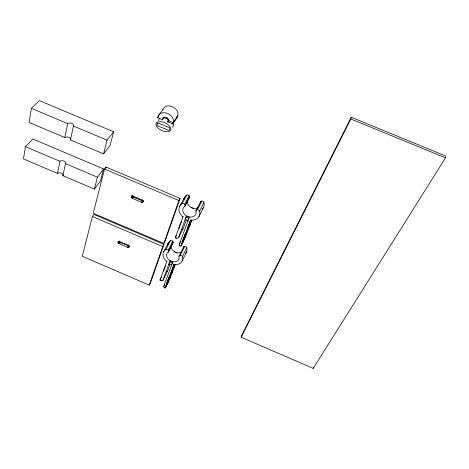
<?xml version="1.0" encoding="UTF-8"?>
<svg xmlns="http://www.w3.org/2000/svg" width="469" height="469" viewBox="0 0 469 469"><rect width="100%" height="100%" fill="white"/><g stroke="black" fill="none" stroke-linecap="round" stroke-linejoin="round"><path stroke-width="0.7" d="M445.527 157.86L445.55 155.931L351.234 117.244L241.852 335.194L241.177 337.24L313.204 368.399L445.527 157.86L350.812 118.991L351.234 117.244M190.502 220.893L190.373 221.286M191.364 220.547L191.545 220.207L190.385 222.775L189.687 222.476M183.397 240.638L184.194 238.498M31.359 108.333L29.066 122.456L64.81 137.54A3.781 2.193 12.4 0 1 65.619 137.118L67.577 136.966A2.961 1.718 12.4 0 1 69.94 137.962L70.643 139.24A3.781 2.193 12.3 0 1 70.479 139.932L103.59 153.902L110.145 145.384L113.609 131.777L39.337 100.601L31.359 108.333L67.647 123.599A3.84 2.169 12.7 0 1 68.462 123.189L70.45 123.054A3.007 1.7 12.7 0 1 72.847 124.062L73.563 125.334A3.84 2.169 12.6 0 1 73.404 126.02L70.479 139.932M103.549 168.946L97.423 177.182L65.449 163.617L62.905 175.711L94.445 189.124L100.542 180.794L103.549 168.946L32.777 138.988L25.449 146.65L23.45 158.927L57.505 173.413L59.968 161.295A3.148 1.905 11.8 0 1 63.884 161.06A3.148 1.905 11.8 0 1 65.502 163.634M174.802 264.932L174.685 265.307L174.96 264.627M188.567 225.53L189.23 223.93L188.597 225.525M190.86 221.544L191.065 220.946M64.81 137.54L67.647 123.599M313.204 368.399L313.427 367.315M167.714 282.666L166.735 284.706M168.389 280.726L169.133 278.967M173.161 268.983L174.269 266.41M179.375 227.072L179.076 228.022L179.434 227.635M173.917 264.838L174.286 264.34M174.574 265.126L174.884 264.293M94.445 189.124L97.423 177.182M103.59 153.902L107.026 140.161L113.609 131.777M92.416 216.485L82.274 256.244L149.259 285.146L150.432 282.877L163.957 244.361L93.876 214.397L92.416 216.485L162.778 246.583L163.957 244.361M104.523 169.045L93.237 213.266L163.874 243.458L165.053 241.236L180.102 198.387L106.006 167.046L104.523 169.045L178.924 200.539L180.102 198.387M105.648 168.447L106.006 167.046M188.151 226.603L189.517 223.777L188.151 226.603L188.849 226.896L190.455 223.18L189.734 224.944L189.042 224.651L189.552 223.484M182.371 241.295L182.928 241.846L183.397 240.902L181.866 244.126L182.887 241.893M164.044 269.458L164.39 268.415M188.773 225.02L189.54 225.267L189.312 225.794L190.215 223.555L189.476 225.296M183.021 241.031L183.309 240.263M162.743 109.986C165.698 101.374 180.043 107.788 177.78 115.767L173.237 122.644C175.74 114.289 159.648 107.735 157.684 117.678L162.708 119.771L163.118 118.423A2.421 1.999 35.5 0 1 164.302 117.297L164.408 117.262M184.176 238.428L184.528 237.326A0.733 0.551 26.5 0 0 185.466 237.132L191.786 220.242M129.268 246.612L128.998 247.069A1.085 0.78 30 0 1 127.773 247.398L118.78 243.54A1.085 0.78 30.7 0 1 118.012 242.356L118.499 241.306M143.291 201.412L142.963 201.94A1.143 0.868 31.3 0 1 141.656 202.338L132.152 198.305A1.143 0.868 32.2 0 1 131.361 197.015L131.924 195.837L132.457 197.308M168.025 281.576L168.09 281.676M183.391 247.867A6.537 4.848 26.7 0 0 183.303 247.532L183.303 247.456A1.952 1.454 26.1 0 1 183.449 246.917L184.041 246.518A6.654 4.942 25.8 0 1 184.587 246.407L184.78 246.383A1.061 0.791 26.1 0 1 185.138 246.348L186.428 247.093A1.993 1.483 26.1 0 1 186.732 247.65L182.394 256.602A10.33 7.574 26.7 0 1 174.11 264.663L174.146 264.651M167.198 282.051L167.304 281.64M166.548 285.211L166.952 284.191M168.195 281.406L167.761 282.215L167.914 281.904M167.298 283.194L167.544 282.543M128.998 247.069L129.421 246.108M142.963 201.94L143.356 201.025M191.094 221.169C192.853 219.586 189.699 221.919 190.572 220.207M172.803 123.98L173.237 122.644L168.201 120.539L167.767 121.881L172.815 123.98L177.358 117.098L177.78 115.767L177.159 115.509M180.002 225.343L180.319 224.469M168.359 280.685L169.291 278.551L168.606 278.434M182.898 239.6L183.59 239.905L182.916 239.723M188.597 225.419L189.394 225.648M167.48 282.701L168.002 281.887M183.467 240.011L183.602 239.882M184.481 237.619L184.751 236.88L184.1 236.605M173.225 122.69L173.102 123.013M168.676 279.975L168.793 279.653M174.14 264.727L165.475 287.814A0.704 0.498 26.3 0 1 164.291 287.737L163.622 286.694L172.75 262.019L170.054 260.864L162.931 280.321L161.043 280.773A0.721 0.51 26.7 0 1 160.029 279.952L166.999 260.922M183.608 239.911L183.766 239.278L183.361 240.245M167.726 282.32L167.996 281.558M183.631 239.858L184.176 238.492M149.259 285.146L162.778 246.583M163.874 243.458L178.924 200.539M172.967 267.776C173.348 266.251 173.583 269.177 174.263 266.421M179.862 225.806L179.475 226.82M173.624 268.057L173.852 267.5M190.267 221.474L191.03 221.579L190.865 222.083M183.871 239.202L183.221 238.938L183.15 239.319M172.756 268.139C172.334 269.464 172.563 267.119 173.413 268.42L173.172 268.96M173.372 268.403L174.673 265.395M186.164 220.313L182.969 229.013L178.49 237.806L176.473 238.346A0.756 0.569 27.2 0 1 175.412 237.472L183.139 216.373M178.49 237.806L186.416 216.145L189.265 217.352L179.111 244.812L179.809 245.944A0.745 0.551 26.5 0 0 181.063 246.002L185.466 237.132M174.79 264.956L174.638 265.255L174.163 264.762M162.931 280.321L167.421 271.311L169.936 264.463M191.364 220.219L190.901 221.532M173.307 267.013L173.442 266.533L173.296 266.814M167.691 280.867L167.82 280.48L167.668 280.743M168.213 279.295L168.688 279.782L168.183 280.814L169.866 277.161L169.25 276.898L169.028 277.349L169.643 277.613M169.397 278.41L170.054 276.651L169.438 276.382L169.028 277.349L169.719 277.554M169.25 276.898L169.438 276.382M184.546 235.819L184.768 235.221M185.191 236.095L185.947 234.072L185.302 233.797L185.091 234.365L185.736 234.641L184.024 238.334L183.373 238.059M171.115 274.066L170.435 273.773L170.909 272.823L171.59 273.116L171.296 273.89L170.276 275.989L169.596 275.696M173.049 267.142L173.161 266.838L173.706 267.424L173.049 267.142L173.858 265.477M174.269 266.286L173.483 265.982L173.594 265.671L174.374 265.999M186.363 231.006L186.832 230.091L187.547 230.396L187.225 231.258L186.31 231.006M187.834 227.459L189.206 224.628L189.898 224.921L189.775 225.261L189.083 224.968L187.834 227.459L188.526 227.758L189.898 224.921M189.242 223.684L189.904 222.294L189.242 223.701M174.222 264.258L174.82 264.715L174.984 264.282M181.063 246.002L190.942 219.691M166.559 285.263L166.243 286.026L165.627 285.762M166.677 283.499L167.38 283.481L167.099 283.962L167.357 283.311L166.9 284.314M173.671 268.104L173.782 267.805L173.125 267.523L173.014 267.822L173.723 268.18L173.084 267.523M183.115 241.107L183.32 240.708L182.382 242.86L182.974 241.201M184.024 238.334L184.253 237.736L183.602 237.455M173.184 267.6L171.812 270.461L172.469 270.748L173.835 267.881M189.083 224.968L189.206 224.628M169.08 277.126L169.696 277.39L169.502 277.9L168.887 277.636M185.589 234.793L184.417 237.296L185.589 234.793L184.938 234.518M167.152 282.537L167.761 282.801L167.574 283.299L166.964 283.042M168.946 279.454L169.291 278.551M170.276 275.989L171.05 274.113L170.37 273.82M171.507 271.217L172.187 271.51L171.05 274.113M185.067 236.435L184.792 237.003L185.126 236.124L184.481 235.848M185.489 233.005L186.205 233.31L188.21 228.614L187.494 228.309L187.184 229.136L187.899 229.441L187.442 230.484L186.527 230.215L187.248 230.525M170.909 272.823L171.466 273.263L172.187 271.51M172.469 270.748L171.924 270.162L173.125 267.523M172.868 269.669L172.756 269.974L172.1 269.687L172.211 269.388L172.868 269.669L173.729 267.77M174.257 265.958L174.14 266.263L175.054 264.328M187.899 229.441L188.21 228.614M188.526 227.758L188.649 227.418L187.958 227.125M188.849 226.896L188.972 226.556L188.28 226.263M189.206 223.772L189.904 224.065L190.033 223.725L189.335 223.432M190.385 222.775L191.422 220.618L190.713 220.219A10.91 8.448 27.2 0 0 199.642 211.12L203.927 202.45A2.105 1.653 26.5 0 0 203.616 201.84L202.256 201.049A1.12 0.879 26.5 0 0 201.875 201.095L201.67 201.125A7.017 5.499 26.1 0 0 201.09 201.265L200.445 201.723A2.058 1.618 26.4 0 0 200.281 202.321L200.281 202.403A6.894 5.399 27.2 0 1 200.369 202.772M189.247 224.434L189.881 224.739L189.757 225.079L189.066 224.786M165.475 287.814L169.901 278.744L175.23 264.498M173.383 266.767L173.612 266.128L172.827 267.834M174.017 265.114L174.122 264.85M163.511 270.836L163.904 269.839M168.242 281.294L168.389 280.779L167.568 280.55M173.237 267.318L173.454 266.843L173.337 267.172M190.959 221.432L190.238 221.18L190.408 220.758M173.946 264.838L174.157 264.358L174.949 264.622M168.318 280.908L168.113 281.435L167.497 281.171M174.615 265.108L175.025 264.287M191.088 220.887L191.282 220.407M166.776 284.601L167.193 283.933M184.182 236.64L184.083 236.992M174.908 264.293L174.82 264.639M190.156 221.755L190.051 221.989M190.561 220.172L190.238 221.18M184.774 237.044L184.569 237.502L184.821 237.056M182.928 241.846L183.039 241.599M173.929 267.506L174.122 267.125L173.993 267.453M167.275 283.745L167.761 282.801M164.842 267.318L164.549 268.01M167.603 282.502L167.65 282.391M172.827 267.77L173.36 266.597M168.963 279.506L168.717 279.952M173.254 267.142L173.102 267.482M168.336 279.29L168.142 279.723M180.547 223.918L180.817 223.314M182.212 241.687L182.435 241.277M186.205 233.31L187.078 231.317M168.283 279.301L168.142 279.606M173.612 267.764L174.017 266.884L173.911 267.178M174.55 265.677L174.292 266.234M167.908 282.098L167.275 283.423M164.912 267.166L165.323 266.245M182.025 241.693L182.728 241.922L183.344 240.585M180.981 222.945L181.163 222.541A11.578 0.739 -66.9 0 1 181.72 221.339L181.732 221.567M184.552 237.677L184.194 238.399M167.251 281.933L167.257 281.822M173.876 265.378L173.636 265.952M189.892 224.54L189.148 224.358M182.699 242.098L182.933 241.605M189.271 223.842L189.564 223.285L189.042 224.651M183.842 237.531L183.614 237.994M190.631 222.523L190.484 222.904L189.793 222.611M182.963 241.418L183.027 241.213M167.175 283.628L166.542 283.311M190.59 222.699L189.881 222.335M182.253 260.723L186.574 251.747M167.386 283.253L167.703 282.649M167.322 283.329L166.671 283.03M189.294 223.801L189.652 223.004M168.606 278.305L168.77 277.965M199.026 216.49L203.3 207.773M164.291 287.737L164.572 287.163M167.081 282.039L167.357 281.476M169.696 277.39L168.535 279.876L167.92 279.612M170.054 276.651L169.831 277.103L169.221 276.839M179.48 255.499L179.662 255.447A6.759 4.966 25.9 0 1 180.213 255.335L184.78 246.383M173.483 265.982L174.386 264.094M163.622 286.694L164.748 284.402M167.609 245.668A10.166 7.545 26.7 0 1 170.558 240.585A1.964 1.46 27.3 0 1 171.138 240.468L172.305 240.826A1.067 0.797 27.3 0 1 172.621 241.177L172.797 241.406A6.9 5.118 27.6 0 1 173.067 241.816L173.237 242.579A1.964 1.46 27.3 0 1 173.02 243.03L168.359 251.994A6.642 4.872 26.7 0 0 167.615 258.401A6.642 4.872 26.7 0 0 175.47 261.731A6.642 4.872 26.7 0 0 178.918 256.467L183.807 246.594M171.677 264.997L171.431 265.577A1.46 1.061 26.6 0 0 170.476 264.276A1.46 1.061 26.6 0 0 168.893 264.328L169.18 263.76M179.809 245.944L180.084 245.381M185.947 234.072L185.73 234.518L185.079 234.242L185.302 233.797M182.218 241.852L182.464 241.353M190.432 220.793L190.695 220.19L190.396 220.876L191.182 221.18M161.043 280.773L161.33 280.198M179.111 244.812L180.237 242.573M180.512 242.016L180.794 241.459M189.904 224.065L190.578 222.634M184.51 235.631L184.763 235.133M183.766 199.384A10.723 8.395 27.2 0 1 186.844 195.051A2.069 1.624 28 0 1 187.459 194.905L188.696 195.274A1.126 0.885 28 0 1 189.025 195.655L189.206 195.895A7.281 5.692 28.3 0 1 189.488 196.347L189.658 197.185A2.075 1.63 28 0 1 189.417 197.689L184.774 206.383A7.017 5.435 27.2 0 0 183.86 213.489A7.017 5.435 27.2 0 0 192.173 216.971A7.017 5.435 27.2 0 0 195.942 211.062L195.942 210.974A2.093 1.63 26.5 0 1 196.106 210.37L196.757 209.913A7.141 5.534 26.1 0 1 197.343 209.778L201.875 201.095M190.103 221.567L189.722 222.417L190.514 222.429M190.156 221.456L190.596 220.665L191.305 220.928M195.942 211.062L200.843 201.348M241.177 337.24L350.812 118.991M160.029 279.952L160.603 278.815M160.89 278.246L161.459 277.109M187.799 221.321L188.04 220.758M185.402 219.451L185.12 220.002A1.542 1.184 27 0 1 186.803 219.908A1.542 1.184 27 0 1 187.764 221.309M176.473 238.346L176.76 237.789M175.412 237.472L175.986 236.358M176.268 235.801L176.555 235.245M168.359 251.994L168.471 251.882A1.999 1.466 27.3 0 0 168.688 251.431L173.19 242.051M168.635 250.897L168.512 250.663A7.012 5.141 27.6 0 0 168.23 250.241L172.645 241.201M166.712 261.491A10.33 7.574 26.7 0 1 165.962 249.408L170.558 240.585M163.663 251.747L168.283 242.919M184.774 206.383L184.892 206.254A2.111 1.636 28 0 0 185.132 205.75L189.617 196.605M185.091 205.164L184.962 204.906A7.404 5.728 28.3 0 0 184.669 204.449L189.025 195.655M182.851 216.924L182.441 216.555A10.91 8.448 27.2 0 1 182.265 203.581L186.844 195.051M179.779 206.231L184.376 197.684M174.673 265.014L174.022 264.704M163.904 270.566L163.71 270.889M129.151 246.565A1.085 0.786 30 0 0 128.395 245.381L128.664 244.924M127.773 247.398L128.641 245.938A1.079 0.78 30 0 0 129.192 246.049M118.165 241.852A1.085 0.78 30.7 0 1 119.378 241.512L119.654 241.06M118.78 243.54L119.665 242.092A1.079 0.78 30.7 0 1 118.909 241.289M118.012 242.356L118.68 241.271M141.656 202.338L142.529 200.925A1.143 0.868 31.4 0 0 143.256 201.013M143.139 201.383A1.143 0.874 31.4 0 0 142.347 200.093L142.57 199.741M132.152 198.305L133.055 196.904A1.143 0.868 32.2 0 1 132.235 195.784M131.525 196.452A1.143 0.868 32.2 0 1 132.821 196.048L133.044 195.696M131.361 197.015L132.152 195.79M157.684 117.678L158.293 116.816M158.088 116.324L158.692 115.468M158.997 115.04L161.096 112.073M161.389 111.651L161.987 110.819M162.28 110.397L163.024 109.629M172.358 127.175L172.95 126.642A3.295 2.726 34.6 0 0 173.448 125.059L172.774 123.107M159.958 118.405L159.143 119.091A3.301 2.72 35.7 0 0 158.669 120.685M143.045 201.037L141.96 201.418M129.127 246.049L127.791 246.407M179.422 255.523L179.058 255.845A1.982 1.46 26.1 0 0 178.918 256.391M143.174 201.547L142.318 201.787M169.116 120.287L168.201 120.539L167.785 121.881L168.236 121.776M128.875 246.635L129.251 246.518M181.738 229.347L182.969 229.013M166.266 271.592L167.421 271.311M143.203 200.984L142.254 201.142M176.579 116.775L177.358 117.098M73.404 126.02L107.026 140.161M190.877 207.486L193.679 208.676M25.449 146.65L59.968 161.295M132.821 196.048L142.347 200.093M133.055 196.904L142.529 200.925M179.094 227.834L179.41 227.969M186.51 230.953L187.225 231.258M185.794 232.178L186.515 232.483M184.868 234.805L185.572 235.08M184.727 235.086L185.378 235.362M183.766 237.015L184.528 237.326M183.526 238.006L184.176 238.281M183.443 238.358L184.088 238.639M182.365 240.843L183.016 241.125M182.547 241.189L183.191 241.465M181.556 243.048L182.201 243.323M181.415 243.329L182.06 243.604M174.538 251.941L177.194 253.072M119.378 241.512L128.395 245.381M119.665 242.092L128.641 245.938M172.621 268.491L173.278 268.772M171.226 271.967L171.906 272.26M171.408 273.292L170.528 273.187L171.208 273.48M170.616 273.597L171.296 273.89M169.872 274.951L170.552 275.244M168.301 279.061L168.916 279.325M167.761 280.374L168.377 280.638M167.181 281.846L167.832 282.156M167.058 282.232L167.668 282.496M165.803 285.293L166.419 285.557M168.471 119.402L167.89 119.12A15.536 12.716 34.6 0 0 166.982 118.733L165.774 118.305A10.136 8.331 34.9 0 0 163.06 117.836M121.002 243.259L119.331 241.347M133.559 197.449L133.964 197.865M119.841 242.825L119.232 241.805M119.396 242.831L118.61 241.371M133.225 197.713L132.598 196.599M133.202 197.027L132.504 195.813M163.118 118.423L162.884 117.69M162.708 119.771L162.473 119.038M164.297 117.285A2.925 2.421 35.5 0 1 166.278 117.449M182.265 203.581A2.105 1.636 28 0 1 182.892 203.44L184.153 203.816A1.143 0.891 28 0 1 184.487 204.203M203.927 202.45A10.723 8.395 27.2 0 1 202.245 209.168M197.795 207.873A6.894 5.399 27.2 0 1 190.273 206.782A6.894 5.399 27.2 0 1 187.407 200.363M188.227 198.762A6.894 5.399 27.2 0 1 189.3 197.818M197.555 209.749A1.137 0.885 26.5 0 1 197.941 209.702L199.319 210.511A2.14 1.665 26.5 0 1 199.642 211.12M185.689 218.138A1.548 1.19 27.1 0 1 187.524 217.622A1.548 1.19 27.1 0 1 188.532 219.345M165.962 249.408A1.993 1.466 27.3 0 1 166.548 249.291L167.732 249.66A1.085 0.797 27.3 0 1 168.054 250.018M186.732 247.65A10.166 7.545 26.7 0 1 185.255 253.706M181.362 252.293A6.537 4.848 26.7 0 1 174.497 251.642A6.537 4.848 26.7 0 1 171.062 246.061M172.381 243.522A6.537 4.848 26.7 0 1 172.914 243.141M180.407 255.312A1.079 0.797 26.1 0 1 180.776 255.283L182.083 256.039A2.028 1.495 26.2 0 1 182.394 256.602M169.901 278.744A0.692 0.498 26.2 0 1 168.899 278.832M169.397 262.652A1.466 1.067 26.6 0 1 171.115 262.224A1.466 1.067 26.6 0 1 172.088 263.801M165.598 265.642A11.039 0.657 -66.7 0 1 165.78 265.249M57.453 173.389A3.107 1.923 11.5 0 1 61.369 173.149A3.107 1.923 11.5 0 1 62.957 175.728M189.927 224.721L190.209 224.071L189.927 224.721M157.279 123.775L157.08 124.432A1.237 1.014 35.6 0 0 157.912 125.891L168.172 130.177A1.237 1.014 34.4 0 0 169.602 129.661L169.813 129.01A1.237 1.014 34.4 0 0 168.992 127.55L158.704 123.259A1.237 1.014 35.7 0 0 157.279 123.775M156.646 122.708L156.47 122.907A3.33 2.732 35.5 0 0 155.995 124.508L156.54 126.202L157.901 127.92A10.324 8.512 35.3 0 0 160.75 130.019L161.612 130.452A15.823 13.109 35.6 0 0 162.825 130.957L163.728 131.267A10.324 8.518 35.2 0 0 167.075 131.766L169.063 131.431L170.405 130.529A3.324 2.738 34.5 0 0 170.904 128.934L170.376 127.24L169.022 125.504A10.224 8.366 34.7 0 0 166.155 123.388L165.287 122.954A15.676 12.774 34.5 0 0 164.367 122.561L163.153 122.133A10.23 8.366 34.8 0 0 159.782 121.647L157.801 121.993L156.646 122.708M168.265 120.562A2.626 2.169 35.5 0 0 166.266 117.526A2.662 2.204 35.5 0 1 168.277 120.568"/></g></svg>
